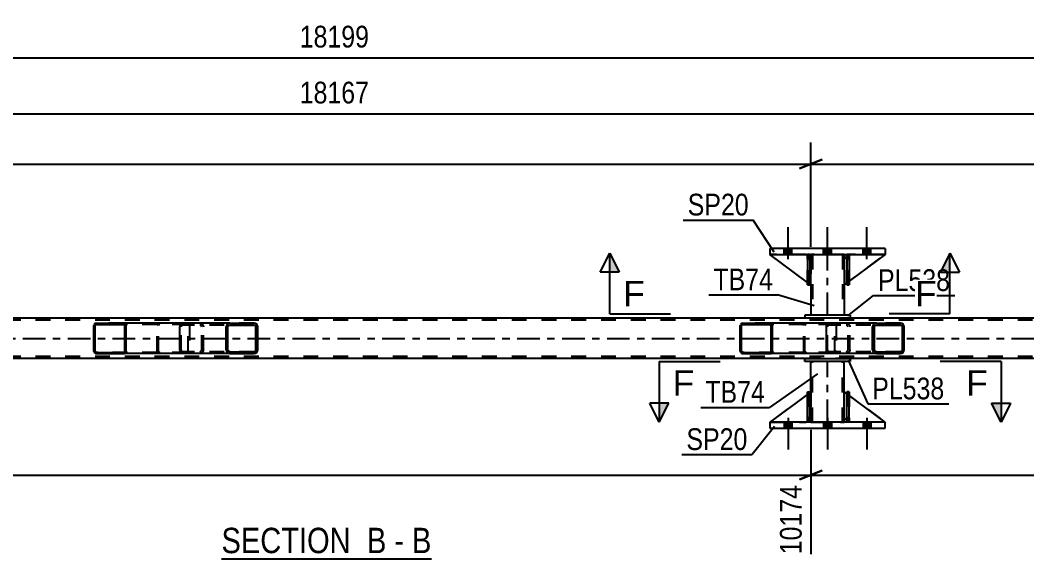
# Model space of a CAD drawing. Header units: millimetres. Extents: x 0 to 841, y 0 to 594.
# Drawn here: x 396.4 to 529, y 203 to 274 of the extents above; entities that cross this region are included whole.
import ezdxf

# ---------------------------------------------------------------- set-up
doc = ezdxf.new("R2010")
doc.units = ezdxf.units.MM
doc.linetypes.add('DXK_LINE_DOT2', pattern=[3.9198, 1.9599, -1.9599])
doc.linetypes.add('DXK_LINE_DOT3', pattern=[5.9187, 2.979, -0.9799, 0.9799, -0.9799])
doc.styles.add('Arial', font='ARIAL.TTF', dxfattribs={"height": 0.2})
doc.styles.add('Arial Narrow', font='ARIALN.TTF', dxfattribs={"height": 0.2})

# ---------------------------------------------------------------- blocks, each defined once
blk = doc.blocks.new('Unknown-318888194-12 - 3094')
at = {"color": 6, "linetype": 'Continuous'}
blk.add_line((422.92, 203.02), (450.57, 203.02), dxfattribs=at)
at = {"color": 0, "linetype": 'Continuous'}
for points in [[(441.03, 203.77), (441.03, 207.27), (422.92, 207.27), (422.92, 203.77)], [(444.64, 203.77), (444.64, 207.27), (442.08, 207.27), (442.08, 203.77)], [(446.96, 203.77), (446.96, 207.27), (445.69, 207.27), (445.69, 203.77)], [(450.57, 203.77), (450.57, 207.27), (448.01, 207.27), (448.01, 203.77)]]:
    blk.add_wipeout(points, dxfattribs=at)
at = {"color": 7, "linetype": 'Continuous', "style": 'Arial Narrow'}
for s, p in [('SECTION ', (422.92, 203.77)), ('B', (442.08, 203.77)), ('B', (448.01, 203.77)), ('-', (445.69, 203.77))]:
    blk.add_text(s, height=3.34, dxfattribs=at).set_placement(p)
blk = doc.blocks.new('Bolt-318888194-3137 - 3094')
at = {"linetype": 'Continuous'}
for points in [[(497.01, 243.09), (498.05, 243.09), (498.05, 243.89), (497.01, 243.89)], [(497.01, 243.09), (498.05, 243.09), (498.05, 243.89), (497.01, 243.89)], [(497.01, 243.09), (498.05, 243.09), (498.05, 243.89), (497.01, 243.89)], [(502.21, 243.09), (503.25, 243.09), (503.25, 243.89), (502.21, 243.89)], [(502.21, 243.09), (503.25, 243.09), (503.25, 243.89), (502.21, 243.89)], [(507.41, 243.09), (508.45, 243.09), (508.45, 243.89), (507.41, 243.89)], [(507.41, 243.09), (508.45, 243.09), (508.45, 243.89), (507.41, 243.89)], [(507.41, 243.09), (508.45, 243.09), (508.45, 243.89), (507.41, 243.89)]]:
    blk.add_hatch(color=1, dxfattribs=at).paths.add_polyline_path(points)
at = {"color": 1, "linetype": 'Continuous'}
for p, q in [((497.53, 242.49), (497.53, 246.69)), ((497.53, 242.49), (497.53, 246.69)), ((497.53, 242.49), (497.53, 246.69)), ((502.73, 242.49), (502.73, 246.69)), ((502.73, 242.49), (502.73, 246.69)), ((507.93, 242.49), (507.93, 246.69)), ((507.93, 242.49), (507.93, 246.69)), ((507.93, 242.49), (507.93, 246.69)), ((497.01, 243.09), (497.01, 243.89)), ((497.01, 243.09), (497.01, 243.89)), ((497.01, 243.09), (497.01, 243.89)), ((498.05, 243.09), (498.05, 243.89)), ((498.05, 243.09), (498.05, 243.89)), ((498.05, 243.09), (498.05, 243.89)), ((502.21, 243.09), (502.21, 243.89)), ((502.21, 243.09), (502.21, 243.89)), ((503.25, 243.09), (503.25, 243.89)), ((503.25, 243.09), (503.25, 243.89)), ((507.41, 243.09), (507.41, 243.89)), ((507.41, 243.09), (507.41, 243.89)), ((507.41, 243.09), (507.41, 243.89)), ((508.45, 243.09), (508.45, 243.89)), ((508.45, 243.09), (508.45, 243.89)), ((508.45, 243.09), (508.45, 243.89))]:
    blk.add_line(p, q, dxfattribs=at)
blk = doc.blocks.new('Bolt-318888194-3138 - 3094')
at = {"linetype": 'Continuous'}
for points in [[(498.05, 221.01), (497.01, 221.01), (497.01, 220.21), (498.05, 220.21)], [(498.05, 221.01), (497.01, 221.01), (497.01, 220.21), (498.05, 220.21)], [(498.05, 221.01), (497.01, 221.01), (497.01, 220.21), (498.05, 220.21)], [(503.25, 221.01), (502.21, 221.01), (502.21, 220.21), (503.25, 220.21)], [(503.25, 221.01), (502.21, 221.01), (502.21, 220.21), (503.25, 220.21)], [(508.45, 221.01), (507.41, 221.01), (507.41, 220.21), (508.45, 220.21)], [(508.45, 221.01), (507.41, 221.01), (507.41, 220.21), (508.45, 220.21)], [(508.45, 221.01), (507.41, 221.01), (507.41, 220.21), (508.45, 220.21)]]:
    blk.add_hatch(color=1, dxfattribs=at).paths.add_polyline_path(points)
at = {"color": 1, "linetype": 'Continuous'}
for p, q in [((497.53, 221.61), (497.53, 217.41)), ((497.53, 221.61), (497.53, 217.41)), ((497.53, 221.61), (497.53, 217.41)), ((502.73, 221.61), (502.73, 217.41)), ((502.73, 221.61), (502.73, 217.41)), ((507.93, 221.61), (507.93, 217.41)), ((507.93, 221.61), (507.93, 217.41)), ((507.93, 221.61), (507.93, 217.41)), ((497.01, 221.01), (497.01, 220.21)), ((497.01, 221.01), (497.01, 220.21)), ((497.01, 221.01), (497.01, 220.21)), ((498.05, 221.01), (498.05, 220.21)), ((498.05, 221.01), (498.05, 220.21)), ((498.05, 221.01), (498.05, 220.21)), ((502.21, 221.01), (502.21, 220.21)), ((502.21, 221.01), (502.21, 220.21)), ((503.25, 221.01), (503.25, 220.21)), ((503.25, 221.01), (503.25, 220.21)), ((507.41, 221.01), (507.41, 220.21)), ((507.41, 221.01), (507.41, 220.21)), ((507.41, 221.01), (507.41, 220.21)), ((508.45, 221.01), (508.45, 220.21)), ((508.45, 221.01), (508.45, 220.21)), ((508.45, 221.01), (508.45, 220.21))]:
    blk.add_line(p, q, dxfattribs=at)
blk = doc.blocks.new('Part-318888194-3231 - 3094')
at = {"color": 2, "linetype": 'Continuous'}
for p, q in [((500.4, 243.09), (500.08, 243.09)), ((500.08, 243.09), (500.08, 239.09)), ((500.4, 243.09), (500.4, 243.09)), ((500.4, 243.09), (500.4, 239.09)), ((500.4, 239.09), (500.08, 239.09))]:
    blk.add_line(p, q, dxfattribs=at)
at = {"color": 7, "linetype": 'DXK_LINE_DOT2'}
for p, q in [((500.08, 242.49), (500.08, 243.09)), ((500.4, 242.49), (500.4, 243.09)), ((500.4, 243.09), (500.4, 243.09)), ((500.4, 242.49), (500.08, 242.49)), ((500.08, 242.49), (500.08, 239.09)), ((500.4, 239.09), (500.4, 242.49))]:
    blk.add_line(p, q, dxfattribs=at)
blk = doc.blocks.new('Part-318888194-3232 - 3094')
at = {"color": 7, "linetype": 'DXK_LINE_DOT2'}
for p, q in [((500.53, 239.09), (495.13, 243.09)), ((495.13, 243.09), (499.93, 243.09)), ((499.93, 243.09), (500.53, 242.49)), ((500.53, 242.49), (499.93, 243.09)), ((500.53, 242.49), (500.53, 239.09)), ((500.53, 242.49), (500.53, 242.49)), ((500.53, 242.49), (500.53, 239.09))]:
    blk.add_line(p, q, dxfattribs=at)
blk = doc.blocks.new('Part-318888194-3168 - 3094')
at = {"linetype": 'Continuous'}
h = blk.add_hatch(dxfattribs=at)
h.set_pattern_fill('', scale=0.7, style=0, pattern_type=0)
h.set_pattern_definition([(45, (495.4723, 233.8525), (-1.57154, 1.57154), [])])
h.paths.add_polyline_path([(495.5, 233.73), (495.47, 233.85), (495.4, 233.96), (495.29, 234.03), (495.16, 234.05), (491.58, 234.05), (491.45, 234.03), (491.34, 233.96), (491.27, 233.85), (491.24, 233.73), (491.24, 230.37), (491.27, 230.25), (491.34, 230.14), (491.45, 230.07), (491.58, 230.05), (495.16, 230.05), (495.29, 230.07), (495.4, 230.14), (495.47, 230.25), (495.5, 230.37)])
h.paths.add_polyline_path([(495.32, 230.31), (495.28, 230.26), (495.22, 230.22), (495.16, 230.21), (491.58, 230.21), (491.52, 230.22), (491.46, 230.26), (491.42, 230.31), (491.41, 230.37), (491.41, 233.73), (491.42, 233.79), (491.46, 233.84), (491.52, 233.88), (491.58, 233.89), (495.16, 233.89), (495.22, 233.88), (495.28, 233.84), (495.32, 233.79), (495.33, 233.73), (495.33, 230.37)])
at = {"color": 2, "linetype": 'Continuous'}
for p, q in [((491.27, 233.85), (491.24, 233.73)), ((491.24, 230.37), (491.24, 233.73)), ((491.41, 233.73), (491.42, 233.79)), ((491.41, 230.37), (491.41, 233.73)), ((491.42, 233.79), (491.46, 233.84)), ((491.58, 234.05), (491.45, 234.03)), ((491.46, 233.84), (491.52, 233.88)), ((491.52, 233.88), (491.58, 233.89)), ((491.58, 234.05), (495.16, 234.05)), ((491.58, 233.89), (495.16, 233.89)), ((502.86, 234.05), (495.16, 234.05)), ((495.29, 234.03), (495.16, 234.05)), ((495.16, 233.89), (495.22, 233.88)), ((495.22, 233.88), (495.28, 233.84)), ((495.28, 233.84), (495.32, 233.79)), ((495.32, 233.79), (495.33, 233.73)), ((495.33, 230.37), (495.33, 233.73)), ((495.5, 233.73), (495.47, 233.85)), ((495.5, 230.37), (495.5, 233.73)), ((491.24, 230.37), (491.27, 230.25)), ((491.42, 230.31), (491.41, 230.37)), ((491.46, 230.26), (491.42, 230.31)), ((491.45, 230.07), (491.58, 230.05)), ((491.52, 230.22), (491.46, 230.26)), ((491.58, 230.21), (491.52, 230.22)), ((491.58, 230.21), (495.16, 230.21)), ((491.58, 230.05), (495.16, 230.05)), ((495.22, 230.22), (495.16, 230.21)), ((495.16, 230.05), (495.29, 230.07)), ((502.86, 230.05), (495.16, 230.05)), ((495.28, 230.26), (495.22, 230.22)), ((495.32, 230.31), (495.28, 230.26)), ((495.33, 230.37), (495.32, 230.31)), ((495.47, 230.25), (495.5, 230.37))]:
    blk.add_line(p, q, dxfattribs=at)
at = {"color": 7, "linetype": 'DXK_LINE_DOT2'}
for p, q in [((495.16, 234.05), (491.58, 234.05)), ((503.51, 233.89), (491.58, 233.89)), ((499.59, 233.73), (499.62, 233.85)), ((499.59, 230.37), (499.59, 233.73)), ((499.77, 233.79), (499.76, 233.73)), ((499.76, 230.37), (499.76, 233.73)), ((499.81, 233.84), (499.77, 233.79)), ((499.8, 234.03), (499.93, 234.05)), ((499.87, 233.88), (499.81, 233.84)), ((499.93, 233.89), (499.87, 233.88)), ((503.51, 234.05), (502.86, 234.05)), ((503.51, 234.05), (503.64, 234.03)), ((503.57, 233.88), (503.51, 233.89)), ((503.63, 233.84), (503.57, 233.88)), ((503.66, 233.79), (503.63, 233.84)), ((503.68, 233.73), (503.66, 233.79)), ((503.68, 230.37), (503.68, 233.73)), ((503.82, 233.85), (503.84, 233.75)), ((503.84, 233.75), (503.85, 233.73)), ((503.85, 233.73), (503.85, 230.37)), ((503.51, 230.21), (491.58, 230.21)), ((495.16, 230.05), (491.58, 230.05)), ((499.62, 230.25), (499.59, 230.37)), ((499.76, 230.37), (499.77, 230.31)), ((499.77, 230.31), (499.81, 230.26)), ((499.93, 230.05), (499.8, 230.07)), ((499.81, 230.26), (499.83, 230.25)), ((499.83, 230.25), (499.87, 230.22)), ((499.87, 230.22), (499.93, 230.21)), ((503.51, 230.05), (502.86, 230.05)), ((503.51, 230.21), (503.57, 230.22)), ((503.64, 230.07), (503.51, 230.05)), ((503.57, 230.22), (503.63, 230.26)), ((503.63, 230.26), (503.66, 230.31)), ((503.66, 230.31), (503.68, 230.37)), ((503.84, 230.35), (503.82, 230.25)), ((503.85, 230.37), (503.84, 230.35))]:
    blk.add_line(p, q, dxfattribs=at)
at = {"color": 2, "linetype": 'Continuous'}
for centre, start, end in [((491.57, 233.72), 110.7583, 155.68), ((495.17, 233.72), 24.32, 69.2417), ((491.57, 230.38), 204.32, 249.2417), ((495.17, 230.38), 290.7583, 335.68)]:
    blk.add_arc(centre, 0.331, start, end, dxfattribs=at)
at = {"color": 7, "linetype": 'DXK_LINE_DOT2'}
for centre, start, end in [((499.92, 233.72), 110.7583, 155.68), ((499.92, 230.38), 204.32, 249.2417), ((503.52, 230.38), 290.7583, 335.68)]:
    blk.add_arc(centre, 0.331, start, end, dxfattribs=at)
blk = doc.blocks.new('Part-318888194-3233 - 3094')
at = {"color": 2, "linetype": 'Continuous'}
for p, q in [((500.08, 239.42), (495.13, 243.09)), ((500.08, 242.94), (499.93, 243.09)), ((500.53, 242.49), (500.4, 242.62)), ((500.53, 242.49), (500.53, 242.49)), ((500.53, 239.09), (500.53, 242.49)), ((500.4, 239.18), (500.53, 239.09)), ((500.53, 239.09), (500.53, 239.09))]:
    blk.add_line(p, q, dxfattribs=at)
at = {"color": 7, "linetype": 'DXK_LINE_DOT2'}
for p, q in [((499.93, 243.09), (495.13, 243.09)), ((499.93, 243.09), (500.53, 242.49)), ((500.4, 242.62), (500.08, 242.94)), ((500.53, 242.49), (500.53, 239.09)), ((500.4, 239.18), (500.08, 239.42))]:
    blk.add_line(p, q, dxfattribs=at)
blk = doc.blocks.new('Part-318888194-3169 - 3094')
at = {"linetype": 'Continuous'}
h = blk.add_hatch(dxfattribs=at)
h.set_pattern_fill('', scale=0.7, style=0, pattern_type=0)
h.set_pattern_definition([(45, (427.67, 233.7537), (-1.57154, 1.57154), [])])
h.paths.add_polyline_path([(427.71, 233.57), (427.67, 233.75), (427.56, 233.91), (427.4, 234.01), (427.21, 234.05), (424.02, 234.05), (423.83, 234.01), (423.67, 233.91), (423.56, 233.75), (423.52, 233.57), (423.52, 230.53), (423.56, 230.35), (423.67, 230.19), (423.83, 230.09), (424.02, 230.05), (427.21, 230.05), (427.4, 230.09), (427.56, 230.19), (427.67, 230.35), (427.71, 230.53)])
h.paths.add_polyline_path([(427.44, 230.44), (427.38, 230.36), (427.3, 230.31), (427.21, 230.29), (424.02, 230.29), (423.93, 230.31), (423.84, 230.36), (423.79, 230.44), (423.77, 230.53), (423.77, 233.57), (423.79, 233.66), (423.84, 233.74), (423.93, 233.79), (424.02, 233.81), (427.21, 233.81), (427.3, 233.79), (427.38, 233.74), (427.44, 233.66), (427.46, 233.57), (427.46, 230.53)])
at = {"color": 2, "linetype": 'Continuous'}
for p, q in [((417.45, 233.57), (417.47, 233.75)), ((417.45, 230.53), (417.45, 233.57)), ((417.47, 233.75), (417.53, 233.91)), ((417.53, 233.91), (417.62, 234.01)), ((417.62, 234.01), (417.72, 234.05)), ((424.02, 234.05), (417.72, 234.05)), ((423.56, 233.75), (423.52, 233.57)), ((423.52, 230.53), (423.52, 233.57)), ((423.77, 233.57), (423.79, 233.66)), ((423.77, 230.53), (423.77, 233.57)), ((423.79, 233.66), (423.84, 233.74)), ((424.02, 234.05), (423.83, 234.01)), ((423.84, 233.74), (423.93, 233.79)), ((423.93, 233.79), (424.02, 233.81)), ((424.02, 234.05), (427.21, 234.05)), ((424.02, 233.81), (427.21, 233.81)), ((427.4, 234.01), (427.21, 234.05)), ((427.21, 233.81), (427.3, 233.79)), ((427.3, 233.79), (427.38, 233.74)), ((427.38, 233.74), (427.44, 233.66)), ((427.44, 233.66), (427.46, 233.57)), ((427.46, 230.53), (427.46, 233.57)), ((427.71, 233.57), (427.67, 233.75)), ((427.71, 230.53), (427.71, 233.57)), ((417.47, 230.35), (417.45, 230.53)), ((417.53, 230.19), (417.47, 230.35)), ((417.62, 230.09), (417.53, 230.19)), ((417.72, 230.05), (417.62, 230.09)), ((424.02, 230.05), (417.72, 230.05)), ((423.52, 230.53), (423.56, 230.35)), ((423.79, 230.44), (423.77, 230.53)), ((423.84, 230.36), (423.79, 230.44)), ((423.83, 230.09), (424.02, 230.05)), ((423.93, 230.31), (423.84, 230.36)), ((424.02, 230.29), (423.93, 230.31)), ((424.02, 230.29), (427.21, 230.29)), ((424.02, 230.05), (427.21, 230.05)), ((427.3, 230.31), (427.21, 230.29)), ((427.21, 230.05), (427.4, 230.09)), ((427.38, 230.36), (427.3, 230.31)), ((427.44, 230.44), (427.38, 230.36)), ((427.46, 230.53), (427.44, 230.44)), ((427.67, 230.35), (427.71, 230.53))]:
    blk.add_line(p, q, dxfattribs=at)
at = {"color": 7, "linetype": 'DXK_LINE_DOT2'}
for p, q in [((417.6, 233.66), (417.59, 233.57)), ((417.59, 230.53), (417.59, 233.57)), ((417.63, 233.74), (417.6, 233.66)), ((417.67, 233.79), (417.63, 233.74)), ((417.72, 233.81), (417.67, 233.79)), ((427.21, 233.81), (417.72, 233.81)), ((418.71, 233.81), (418.71, 234.05)), ((420.06, 234.05), (420.25, 234.01)), ((420.15, 233.79), (420.06, 233.81)), ((420.23, 233.74), (420.15, 233.79)), ((420.29, 233.66), (420.23, 233.74)), ((420.31, 233.57), (420.29, 233.66)), ((420.31, 230.53), (420.31, 233.57)), ((420.52, 233.75), (420.56, 233.57)), ((420.56, 230.53), (420.56, 233.57)), ((427.21, 234.05), (424.02, 234.05)), ((417.59, 230.53), (417.6, 230.44)), ((417.6, 230.44), (417.63, 230.36)), ((417.63, 230.36), (417.67, 230.31)), ((417.67, 230.31), (417.72, 230.29)), ((427.21, 230.29), (417.72, 230.29)), ((418.71, 230.05), (418.71, 230.29)), ((420.06, 230.29), (420.15, 230.31)), ((420.25, 230.09), (420.06, 230.05)), ((420.15, 230.31), (420.23, 230.36)), ((420.23, 230.36), (420.29, 230.44)), ((420.29, 230.44), (420.31, 230.53)), ((420.56, 230.53), (420.52, 230.35)), ((427.21, 230.05), (424.02, 230.05))]:
    blk.add_line(p, q, dxfattribs=at)
for centre, start, end in [((420.07, 233.55), 23.8494, 68.8059), ((420.07, 230.55), 291.1941, 336.1506)]:
    blk.add_arc(centre, 0.492, start, end, dxfattribs=at)
at = {"color": 2, "linetype": 'Continuous'}
for centre, start, end in [((424.01, 233.55), 111.1941, 156.1506), ((427.22, 233.55), 23.8494, 68.8059), ((424.01, 230.55), 203.8494, 248.8059), ((427.22, 230.55), 291.1941, 336.1506)]:
    blk.add_arc(centre, 0.492, start, end, dxfattribs=at)
blk = doc.blocks.new('Part-318888194-3234 - 3094')
at = {"color": 7, "linetype": 'DXK_LINE_DOT2'}
for p, q in [((505.53, 243.09), (504.93, 242.49)), ((504.93, 239.09), (510.33, 243.09)), ((510.33, 243.09), (505.53, 243.09)), ((504.93, 242.49), (504.93, 239.09))]:
    blk.add_line(p, q, dxfattribs=at)
blk = doc.blocks.new('Part-318888194-3174 - 3094')
at = {"color": 2, "linetype": 'Continuous'}
for p, q in [((499.73, 234.69), (250.52, 234.69)), ((670, 234.69), (505.73, 234.69)), ((499.73, 229.41), (250.52, 229.41)), ((670, 229.41), (505.73, 229.41))]:
    blk.add_line(p, q, dxfattribs=at)
at = {"color": 7, "linetype": 'DXK_LINE_DOT2'}
for p, q in [((505.73, 234.69), (499.73, 234.69)), ((768.85, 234.45), (106.73, 234.45)), ((768.85, 229.65), (106.73, 229.65)), ((505.73, 229.41), (499.73, 229.41))]:
    blk.add_line(p, q, dxfattribs=at)
at = {"color": 7, "linetype": 'DXK_LINE_DOT3'}
blk.add_line((106.73, 232.05), (768.85, 232.05), dxfattribs=at)
blk = doc.blocks.new('Part-318888194-3340 - 3094')
at = {"color": 2, "linetype": 'Continuous'}
for p, q in [((505.6, 243.09), (505.28, 243.09)), ((505.28, 243.09), (505.28, 239.09)), ((505.6, 243.09), (505.6, 243.09)), ((505.6, 243.09), (505.6, 239.09)), ((505.6, 239.09), (505.28, 239.09))]:
    blk.add_line(p, q, dxfattribs=at)
at = {"color": 7, "linetype": 'DXK_LINE_DOT2'}
for p, q in [((505.28, 242.49), (505.28, 243.09)), ((505.6, 242.49), (505.6, 243.09)), ((505.6, 243.09), (505.6, 243.09)), ((505.6, 242.49), (505.28, 242.49)), ((505.28, 242.49), (505.28, 239.09)), ((505.6, 239.09), (505.6, 242.49))]:
    blk.add_line(p, q, dxfattribs=at)
blk = doc.blocks.new('Part-318888194-3229 - 3094')
at = {"color": 7, "linetype": 'DXK_LINE_DOT2'}
for p, q in [((500.08, 242.49), (500.08, 243.09)), ((500.08, 243.09), (500.08, 243.09)), ((500.08, 243.09), (500.08, 239.09)), ((500.4, 243.09), (500.08, 243.09)), ((500.4, 242.49), (500.4, 243.09)), ((500.4, 239.09), (500.4, 243.09)), ((500.08, 239.09), (500.08, 242.49)), ((500.08, 242.49), (500.4, 242.49)), ((500.4, 242.49), (500.4, 239.09)), ((500.08, 239.09), (500.4, 239.09))]:
    blk.add_line(p, q, dxfattribs=at)
blk = doc.blocks.new('Part-318888194-3253 - 3094')
at = {"color": 7, "linetype": 'DXK_LINE_DOT2'}
for p, q in [((505.28, 242.49), (505.28, 243.09)), ((505.28, 243.09), (505.28, 243.09)), ((505.28, 243.09), (505.28, 239.09)), ((505.6, 243.09), (505.28, 243.09)), ((505.6, 242.49), (505.6, 243.09)), ((505.6, 239.09), (505.6, 243.09)), ((505.28, 239.09), (505.28, 242.49)), ((505.28, 242.49), (505.6, 242.49)), ((505.6, 242.49), (505.6, 239.09)), ((505.28, 239.09), (505.6, 239.09))]:
    blk.add_line(p, q, dxfattribs=at)
blk = doc.blocks.new('Part-318888194-3274 - 3094')
at = {"color": 2, "linetype": 'Continuous'}
for p, q in [((505.28, 242.84), (504.93, 242.49)), ((510.33, 243.09), (505.6, 239.59)), ((504.93, 242.49), (504.93, 239.09)), ((505.28, 239.35), (504.93, 239.09))]:
    blk.add_line(p, q, dxfattribs=at)
at = {"color": 7, "linetype": 'DXK_LINE_DOT2'}
for p, q in [((505.53, 243.09), (505.28, 242.84)), ((510.33, 243.09), (505.53, 243.09)), ((505.6, 239.59), (505.28, 239.35))]:
    blk.add_line(p, q, dxfattribs=at)
blk = doc.blocks.new('Part-318888194-3276 - 3094')
at = {"color": 7, "linetype": 'DXK_LINE_DOT2'}
for p, q in [((500.08, 225.01), (500.4, 225.01)), ((500.08, 221.61), (500.08, 225.01)), ((500.08, 225.01), (500.08, 221.01)), ((500.4, 225.01), (500.4, 221.61)), ((500.4, 221.01), (500.4, 224.92)), ((500.4, 221.61), (500.08, 221.61)), ((500.08, 221.01), (500.08, 221.61)), ((500.4, 221.61), (500.4, 221.01)), ((500.4, 221.01), (500.08, 221.01)), ((500.4, 221.01), (500.4, 221.01))]:
    blk.add_line(p, q, dxfattribs=at)
blk = doc.blocks.new('Part-318888194-3278 - 3094')
at = {"color": 2, "linetype": 'Continuous'}
for p, q in [((500.08, 221.01), (500.08, 225.01)), ((500.08, 225.01), (500.4, 225.01)), ((500.4, 221.01), (500.4, 225.01)), ((500.08, 221.01), (500.08, 221.01)), ((500.4, 221.01), (500.08, 221.01))]:
    blk.add_line(p, q, dxfattribs=at)
at = {"color": 7, "linetype": 'DXK_LINE_DOT2'}
for p, q in [((500.08, 225.01), (500.08, 221.61)), ((500.4, 221.61), (500.4, 225.01)), ((500.08, 221.61), (500.08, 221.01)), ((500.08, 221.61), (500.4, 221.61)), ((500.4, 221.01), (500.4, 221.61)), ((500.4, 221.01), (500.4, 221.01))]:
    blk.add_line(p, q, dxfattribs=at)
blk = doc.blocks.new('Part-318888194-3279 - 3094')
at = {"color": 7, "linetype": 'DXK_LINE_DOT2'}
for p, q in [((500.53, 225.01), (495.13, 221.01)), ((500.53, 221.61), (500.53, 225.01)), ((500.53, 225.01), (500.53, 221.61)), ((499.93, 221.01), (500.53, 221.61)), ((500.53, 221.61), (499.93, 221.01)), ((500.53, 221.61), (500.53, 221.61)), ((495.13, 221.01), (499.93, 221.01))]:
    blk.add_line(p, q, dxfattribs=at)
blk = doc.blocks.new('Part-318888194-3283 - 3094')
at = {"linetype": 'Continuous'}
h = blk.add_hatch(dxfattribs=at)
h.set_pattern_fill('', scale=0.7, style=0, pattern_type=0)
h.set_pattern_definition([(45, (512.8042, 233.7537), (-1.57154, 1.57154), [])])
h.paths.add_polyline_path([(512.84, 233.57), (512.8, 233.75), (512.7, 233.91), (512.53, 234.01), (512.34, 234.05), (509.16, 234.05), (508.96, 234.01), (508.8, 233.91), (508.69, 233.75), (508.65, 233.57), (508.65, 230.53), (508.69, 230.35), (508.8, 230.19), (508.96, 230.09), (509.16, 230.05), (512.34, 230.05), (512.53, 230.09), (512.7, 230.19), (512.8, 230.35), (512.84, 230.53)])
h.paths.add_polyline_path([(512.57, 230.44), (512.52, 230.36), (512.44, 230.31), (512.34, 230.29), (509.16, 230.29), (509.06, 230.31), (508.98, 230.36), (508.92, 230.44), (508.9, 230.53), (508.9, 233.57), (508.92, 233.66), (508.98, 233.74), (509.06, 233.79), (509.16, 233.81), (512.34, 233.81), (512.44, 233.79), (512.52, 233.74), (512.57, 233.66), (512.59, 233.57), (512.59, 230.53)])
at = {"color": 2, "linetype": 'Continuous'}
for p, q in [((502.58, 233.57), (502.6, 233.75)), ((502.58, 230.53), (502.58, 233.57)), ((502.6, 233.75), (502.66, 233.91)), ((502.66, 233.91), (502.75, 234.01)), ((502.75, 234.01), (502.86, 234.05)), ((509.16, 234.05), (502.86, 234.05)), ((508.69, 233.75), (508.65, 233.57)), ((508.65, 230.53), (508.65, 233.57)), ((508.9, 233.57), (508.92, 233.66)), ((508.9, 230.53), (508.9, 233.57)), ((508.92, 233.66), (508.98, 233.74)), ((509.16, 234.05), (508.96, 234.01)), ((508.98, 233.74), (509.06, 233.79)), ((509.06, 233.79), (509.16, 233.81)), ((509.16, 234.05), (512.34, 234.05)), ((509.16, 233.81), (512.34, 233.81)), ((512.53, 234.01), (512.34, 234.05)), ((512.34, 233.81), (512.44, 233.79)), ((512.44, 233.79), (512.52, 233.74)), ((512.52, 233.74), (512.57, 233.66)), ((512.57, 233.66), (512.59, 233.57)), ((512.59, 230.53), (512.59, 233.57)), ((512.84, 233.57), (512.8, 233.75)), ((512.84, 230.53), (512.84, 233.57)), ((502.6, 230.35), (502.58, 230.53)), ((502.66, 230.19), (502.6, 230.35)), ((502.75, 230.09), (502.66, 230.19)), ((502.86, 230.05), (502.75, 230.09)), ((509.16, 230.05), (502.86, 230.05)), ((508.65, 230.53), (508.69, 230.35)), ((508.92, 230.44), (508.9, 230.53)), ((508.98, 230.36), (508.92, 230.44)), ((508.96, 230.09), (509.16, 230.05)), ((509.06, 230.31), (508.98, 230.36)), ((509.16, 230.29), (509.06, 230.31)), ((509.16, 230.29), (512.34, 230.29)), ((509.16, 230.05), (512.34, 230.05)), ((512.44, 230.31), (512.34, 230.29)), ((512.34, 230.05), (512.53, 230.09)), ((512.52, 230.36), (512.44, 230.31)), ((512.57, 230.44), (512.52, 230.36)), ((512.59, 230.53), (512.57, 230.44)), ((512.8, 230.35), (512.84, 230.53))]:
    blk.add_line(p, q, dxfattribs=at)
at = {"color": 7, "linetype": 'DXK_LINE_DOT2'}
for p, q in [((502.73, 233.66), (502.72, 233.57)), ((502.72, 230.53), (502.72, 233.57)), ((502.76, 233.74), (502.73, 233.66)), ((502.8, 233.79), (502.76, 233.74)), ((502.86, 233.81), (502.8, 233.79)), ((512.34, 233.81), (502.86, 233.81)), ((503.85, 233.81), (503.85, 234.05)), ((505.19, 234.05), (505.38, 234.01)), ((505.29, 233.79), (505.19, 233.81)), ((505.37, 233.74), (505.29, 233.79)), ((505.42, 233.66), (505.37, 233.74)), ((505.44, 233.57), (505.42, 233.66)), ((505.44, 230.53), (505.44, 233.57)), ((505.65, 233.75), (505.69, 233.57)), ((505.69, 230.53), (505.69, 233.57)), ((512.34, 234.05), (509.16, 234.05)), ((502.72, 230.53), (502.73, 230.44)), ((502.73, 230.44), (502.76, 230.36)), ((502.76, 230.36), (502.8, 230.31)), ((502.8, 230.31), (502.86, 230.29)), ((512.34, 230.29), (502.86, 230.29)), ((503.85, 230.05), (503.85, 230.29)), ((505.19, 230.29), (505.29, 230.31)), ((505.38, 230.09), (505.19, 230.05)), ((505.29, 230.31), (505.37, 230.36)), ((505.37, 230.36), (505.42, 230.44)), ((505.42, 230.44), (505.44, 230.53)), ((505.69, 230.53), (505.65, 230.35)), ((512.34, 230.05), (509.16, 230.05))]:
    blk.add_line(p, q, dxfattribs=at)
for centre, start, end in [((505.2, 233.55), 23.8494, 68.8059), ((505.2, 230.55), 291.1941, 336.1506)]:
    blk.add_arc(centre, 0.492, start, end, dxfattribs=at)
at = {"color": 2, "linetype": 'Continuous'}
for centre, start, end in [((509.14, 233.55), 111.1941, 156.1506), ((512.35, 233.55), 23.8494, 68.8059), ((509.14, 230.55), 203.8494, 248.8059), ((512.35, 230.55), 291.1941, 336.1506)]:
    blk.add_arc(centre, 0.492, start, end, dxfattribs=at)
blk = doc.blocks.new('Part-318888194-3286 - 3094')
at = {"color": 2, "linetype": 'Continuous'}
for p, q in [((500.08, 224.68), (495.13, 221.01)), ((500.53, 225.01), (500.4, 224.92)), ((500.53, 221.61), (500.53, 225.01)), ((500.53, 221.61), (500.4, 221.48)), ((500.53, 221.61), (500.53, 221.61)), ((500.08, 221.16), (499.93, 221.01))]:
    blk.add_line(p, q, dxfattribs=at)
at = {"color": 7, "linetype": 'DXK_LINE_DOT2'}
for p, q in [((500.4, 224.92), (500.08, 224.68)), ((500.53, 221.61), (500.53, 225.01)), ((500.53, 221.61), (499.93, 221.01)), ((500.4, 221.48), (500.08, 221.16)), ((495.13, 221.01), (499.93, 221.01))]:
    blk.add_line(p, q, dxfattribs=at)
blk = doc.blocks.new('Part-318888194-3287 - 3094')
at = {"color": 7, "linetype": 'DXK_LINE_DOT2'}
for p, q in [((504.93, 221.61), (504.93, 225.01)), ((504.93, 225.01), (510.33, 221.01)), ((505.53, 221.01), (504.93, 221.61)), ((510.33, 221.01), (505.53, 221.01))]:
    blk.add_line(p, q, dxfattribs=at)
blk = doc.blocks.new('Part-318888194-3288 - 3094')
at = {"color": 2, "linetype": 'Continuous'}
for p, q in [((504.93, 221.61), (504.93, 225.01)), ((505.28, 224.75), (504.93, 225.01)), ((510.33, 221.01), (505.6, 224.51)), ((505.28, 221.26), (504.93, 221.61))]:
    blk.add_line(p, q, dxfattribs=at)
at = {"color": 7, "linetype": 'DXK_LINE_DOT2'}
for p, q in [((505.6, 224.51), (505.28, 224.75)), ((505.53, 221.01), (505.28, 221.26)), ((510.33, 221.01), (505.53, 221.01)), ((510.33, 221.01), (510.33, 221.01)), ((510.33, 221.01), (510.33, 221.01))]:
    blk.add_line(p, q, dxfattribs=at)
blk = doc.blocks.new('Part-318888194-3293 - 3094')
at = {"color": 2, "linetype": 'Continuous'}
for p, q in [((510.33, 221.01), (495.13, 221.01)), ((495.13, 221.01), (495.13, 220.21)), ((495.13, 220.21), (510.33, 220.21)), ((510.33, 220.21), (510.33, 221.01))]:
    blk.add_line(p, q, dxfattribs=at)
blk = doc.blocks.new('Part-318888194-3298 - 3094')
at = {"color": 2, "linetype": 'Continuous'}
for p, q in [((510.33, 243.89), (495.13, 243.89)), ((495.13, 243.89), (495.13, 243.09)), ((495.13, 243.09), (510.33, 243.09)), ((510.33, 243.89), (510.33, 243.09))]:
    blk.add_line(p, q, dxfattribs=at)
blk = doc.blocks.new('Part-318888194-3309 - 3094')
at = {"linetype": 'Continuous'}
h = blk.add_hatch(dxfattribs=at)
h.set_pattern_fill('', scale=0.7, style=0, pattern_type=0)
h.set_pattern_definition([(45, (410.338, 233.8525), (-1.57154, 1.57154), [])])
h.paths.add_polyline_path([(410.36, 233.73), (410.34, 233.85), (410.26, 233.96), (410.15, 234.03), (410.02, 234.05), (406.45, 234.05), (406.32, 234.03), (406.21, 233.96), (406.13, 233.85), (406.11, 233.73), (406.11, 230.37), (406.13, 230.25), (406.21, 230.14), (406.32, 230.07), (406.45, 230.05), (410.02, 230.05), (410.15, 230.07), (410.26, 230.14), (410.34, 230.25), (410.36, 230.37)])
h.paths.add_polyline_path([(410.18, 230.31), (410.14, 230.26), (410.09, 230.22), (410.02, 230.21), (406.45, 230.21), (406.38, 230.22), (406.33, 230.26), (406.29, 230.31), (406.28, 230.37), (406.28, 233.73), (406.29, 233.79), (406.33, 233.84), (406.38, 233.88), (406.45, 233.89), (410.02, 233.89), (410.09, 233.88), (410.14, 233.84), (410.18, 233.79), (410.19, 233.73), (410.19, 230.37)])
at = {"color": 2, "linetype": 'Continuous'}
for p, q in [((406.13, 233.85), (406.11, 233.73)), ((406.11, 230.37), (406.11, 233.73)), ((406.28, 233.73), (406.29, 233.79)), ((406.28, 230.37), (406.28, 233.73)), ((406.29, 233.79), (406.33, 233.84)), ((406.45, 234.05), (406.32, 234.03)), ((406.33, 233.84), (406.38, 233.88)), ((406.38, 233.88), (406.45, 233.89)), ((406.45, 234.05), (410.02, 234.05)), ((406.45, 233.89), (410.02, 233.89)), ((417.72, 234.05), (410.02, 234.05)), ((410.15, 234.03), (410.02, 234.05)), ((410.02, 233.89), (410.09, 233.88)), ((410.09, 233.88), (410.14, 233.84)), ((410.14, 233.84), (410.18, 233.79)), ((410.18, 233.79), (410.19, 233.73)), ((410.19, 230.37), (410.19, 233.73)), ((410.36, 233.73), (410.34, 233.85)), ((410.36, 230.37), (410.36, 233.73)), ((406.11, 230.37), (406.13, 230.25)), ((406.29, 230.31), (406.28, 230.37)), ((406.33, 230.26), (406.29, 230.31)), ((406.32, 230.07), (406.45, 230.05)), ((406.38, 230.22), (406.33, 230.26)), ((406.45, 230.21), (406.38, 230.22)), ((406.45, 230.21), (410.02, 230.21)), ((406.45, 230.05), (410.02, 230.05)), ((410.09, 230.22), (410.02, 230.21)), ((410.02, 230.05), (410.15, 230.07)), ((417.72, 230.05), (410.02, 230.05)), ((410.14, 230.26), (410.09, 230.22)), ((410.18, 230.31), (410.14, 230.26)), ((410.19, 230.37), (410.18, 230.31)), ((410.34, 230.25), (410.36, 230.37))]:
    blk.add_line(p, q, dxfattribs=at)
at = {"color": 7, "linetype": 'DXK_LINE_DOT2'}
for p, q in [((410.02, 234.05), (406.45, 234.05)), ((418.37, 233.89), (406.45, 233.89)), ((414.46, 233.73), (414.48, 233.85)), ((414.46, 230.37), (414.46, 233.73)), ((414.64, 233.79), (414.63, 233.73)), ((414.63, 230.37), (414.63, 233.73)), ((414.68, 233.84), (414.64, 233.79)), ((414.67, 234.03), (414.8, 234.05)), ((414.73, 233.88), (414.68, 233.84)), ((414.8, 233.89), (414.73, 233.88)), ((418.37, 234.05), (417.72, 234.05)), ((418.37, 234.05), (418.5, 234.03)), ((418.44, 233.88), (418.37, 233.89)), ((418.49, 233.84), (418.44, 233.88)), ((418.53, 233.79), (418.49, 233.84)), ((418.54, 233.73), (418.53, 233.79)), ((418.54, 230.37), (418.54, 233.73)), ((418.69, 233.85), (418.71, 233.75)), ((418.71, 233.75), (418.71, 233.73)), ((418.71, 233.73), (418.71, 230.37)), ((418.37, 230.21), (406.45, 230.21)), ((410.02, 230.05), (406.45, 230.05)), ((414.48, 230.25), (414.46, 230.37)), ((414.63, 230.37), (414.64, 230.31)), ((414.64, 230.31), (414.68, 230.26)), ((414.8, 230.05), (414.67, 230.07)), ((414.68, 230.26), (414.69, 230.25)), ((414.69, 230.25), (414.73, 230.22)), ((414.73, 230.22), (414.8, 230.21)), ((418.37, 230.05), (417.72, 230.05)), ((418.37, 230.21), (418.44, 230.22)), ((418.5, 230.07), (418.37, 230.05)), ((418.44, 230.22), (418.49, 230.26)), ((418.49, 230.26), (418.53, 230.31)), ((418.53, 230.31), (418.54, 230.37)), ((418.71, 230.37), (418.69, 230.25))]:
    blk.add_line(p, q, dxfattribs=at)
at = {"color": 2, "linetype": 'Continuous'}
for centre, start, end in [((406.43, 233.72), 110.7583, 155.68), ((410.04, 233.72), 24.32, 69.2417), ((406.43, 230.38), 204.32, 249.2417), ((410.04, 230.38), 290.7583, 335.68)]:
    blk.add_arc(centre, 0.331, start, end, dxfattribs=at)
at = {"color": 7, "linetype": 'DXK_LINE_DOT2'}
for centre, start, end in [((414.78, 233.72), 110.7583, 155.68), ((414.78, 230.38), 204.32, 249.2417), ((418.39, 230.38), 290.7583, 335.68)]:
    blk.add_arc(centre, 0.331, start, end, dxfattribs=at)
blk = doc.blocks.new('Part-318888194-3311 - 3094')
at = {"color": 7, "linetype": 'DXK_LINE_DOT2'}
for p, q in [((505.6, 225.01), (505.28, 225.01)), ((505.28, 221.61), (505.28, 225.01)), ((505.28, 225.01), (505.28, 221.01)), ((505.6, 225.01), (505.6, 221.61)), ((505.6, 221.01), (505.6, 225.01)), ((505.6, 221.61), (505.28, 221.61)), ((505.28, 221.01), (505.28, 221.61)), ((505.6, 221.61), (505.6, 221.01)), ((505.6, 221.01), (505.28, 221.01)), ((505.6, 221.01), (505.6, 221.01))]:
    blk.add_line(p, q, dxfattribs=at)
blk = doc.blocks.new('Part-318888194-3313 - 3094')
at = {"color": 2, "linetype": 'Continuous'}
for p, q in [((505.28, 221.01), (505.28, 225.01)), ((505.28, 225.01), (505.6, 225.01)), ((505.6, 221.01), (505.6, 225.01)), ((505.28, 221.01), (505.28, 221.01)), ((505.6, 221.01), (505.28, 221.01))]:
    blk.add_line(p, q, dxfattribs=at)
at = {"color": 7, "linetype": 'DXK_LINE_DOT2'}
for p, q in [((505.28, 225.01), (505.28, 221.61)), ((505.6, 221.61), (505.6, 225.01)), ((505.28, 221.61), (505.28, 221.01)), ((505.28, 221.61), (505.6, 221.61)), ((505.6, 221.01), (505.6, 221.61)), ((505.6, 221.01), (505.6, 221.01))]:
    blk.add_line(p, q, dxfattribs=at)
blk = doc.blocks.new('Part-318888194-3324 - 3094')
at = {"color": 2, "linetype": 'Continuous'}
for p, q in [((500.53, 243.09), (500.53, 242.49)), ((504.93, 243.09), (504.93, 242.49)), ((500.53, 239.09), (500.53, 235.09)), ((504.93, 239.09), (504.93, 235.09))]:
    blk.add_line(p, q, dxfattribs=at)
at = {"color": 7, "linetype": 'DXK_LINE_DOT2'}
for p, q in [((504.93, 243.09), (500.53, 243.09)), ((500.77, 243.09), (500.77, 235.09)), ((504.69, 243.09), (504.69, 235.09)), ((500.53, 242.49), (500.53, 239.09)), ((504.93, 242.49), (504.93, 239.09)), ((504.93, 235.09), (500.53, 235.09))]:
    blk.add_line(p, q, dxfattribs=at)
at = {"color": 7, "linetype": 'DXK_LINE_DOT3'}
blk.add_line((502.73, 235.09), (502.73, 243.09), dxfattribs=at)
blk = doc.blocks.new('Part-318888194-3329 - 3094')
at = {"color": 2, "linetype": 'Continuous'}
for p, q in [((505.73, 235.09), (499.73, 235.09)), ((499.73, 235.09), (499.73, 234.69)), ((505.73, 234.69), (499.73, 234.69)), ((505.73, 235.09), (505.73, 234.69))]:
    blk.add_line(p, q, dxfattribs=at)
blk = doc.blocks.new('Part-318888194-3334 - 3094')
at = {"color": 2, "linetype": 'Continuous'}
for p, q in [((499.73, 229.41), (505.73, 229.41)), ((499.73, 229.01), (499.73, 229.41)), ((505.73, 229.41), (505.73, 229.01)), ((505.73, 229.01), (499.73, 229.01))]:
    blk.add_line(p, q, dxfattribs=at)
blk = doc.blocks.new('Part-318888194-3339 - 3094')
at = {"color": 2, "linetype": 'Continuous'}
for p, q in [((500.53, 225.01), (500.53, 229.01)), ((504.93, 225.01), (504.93, 229.01)), ((500.53, 221.01), (500.53, 221.61)), ((504.93, 221.01), (504.93, 221.61))]:
    blk.add_line(p, q, dxfattribs=at)
at = {"color": 7, "linetype": 'DXK_LINE_DOT2'}
for p, q in [((504.93, 229.01), (500.53, 229.01)), ((500.77, 221.01), (500.77, 229.01)), ((504.69, 221.01), (504.69, 229.01)), ((500.53, 221.61), (500.53, 225.01)), ((504.93, 221.61), (504.93, 225.01)), ((500.53, 221.01), (504.93, 221.01))]:
    blk.add_line(p, q, dxfattribs=at)
at = {"color": 7, "linetype": 'DXK_LINE_DOT3'}
blk.add_line((502.73, 221.01), (502.73, 229.01), dxfattribs=at)
blk = doc.blocks.new('StraightDimension-318888194-3561 - 3094')
at = {"color": 7, "linetype": 'Continuous'}
for p, q in [((500.53, 220.01), (500.53, 203.62)), ((502.03, 214.66), (499.03, 213.46)), ((500.53, 214.06), (670.8, 214.06))]:
    blk.add_line(p, q, dxfattribs=at)
blk = doc.blocks.new('StraightDimension-318888194-3410 - 3094')
at = {"color": 7, "linetype": 'Continuous'}
blk.add_line((96.51, 261.63), (779.07, 261.63), dxfattribs=at)
at = {"color": 0}
blk.add_wipeout([(442.96, 262.38), (442.96, 266.58), (432.62, 266.58), (432.62, 262.38)], dxfattribs=at)
at = {"color": 3, "style": 'Arial Narrow'}
blk.add_text('18167', height=2.863, dxfattribs=at).set_placement((433.22, 262.98))
blk = doc.blocks.new('StraightDimension-318888194-3446 - 3094')
at = {"color": 7, "linetype": 'Continuous'}
for p, q in [((500.53, 244.09), (500.53, 257.86)), ((502.03, 255.61), (499.03, 254.41)), ((500.53, 255.01), (670.8, 255.01))]:
    blk.add_line(p, q, dxfattribs=at)
blk = doc.blocks.new('StraightDimension-318888194-3431 - 3094')
at = {"color": 7, "linetype": 'Continuous'}
blk.add_line((95.87, 269), (779.71, 269), dxfattribs=at)
at = {"color": 0}
blk.add_wipeout([(442.96, 269.75), (442.96, 273.95), (432.62, 273.95), (432.62, 269.75)], dxfattribs=at)
at = {"color": 3, "style": 'Arial Narrow'}
blk.add_text('18199', height=2.863, dxfattribs=at).set_placement((433.22, 270.35))
blk = doc.blocks.new('StraightDimension-318888194-3451 - 3094')
at = {"color": 7, "linetype": 'Continuous'}
for p, q in [((500.53, 244.09), (500.53, 257.86)), ((245.32, 255.01), (500.53, 255.01)), ((499.03, 254.41), (502.03, 255.61))]:
    blk.add_line(p, q, dxfattribs=at)
blk = doc.blocks.new('StraightDimension-318888194-3555 - 3094')
at = {"color": 7, "linetype": 'Continuous'}
for p, q in [((500.53, 220.01), (500.53, 203.62)), ((245.32, 214.06), (500.53, 214.06)), ((499.03, 213.46), (502.03, 214.66))]:
    blk.add_line(p, q, dxfattribs=at)
at = {"color": 0, "linetype": 'Continuous'}
blk.add_wipeout([(499.93, 213.36), (495.73, 213.36), (495.73, 203.02), (499.93, 203.02)], dxfattribs=at)
at = {"color": 3, "linetype": 'Continuous', "style": 'Arial Narrow'}
blk.add_text('10174', height=2.863, rotation=90.0002, dxfattribs=at).set_placement((499.33, 203.62))
blk = doc.blocks.new('Mark-318888194-3289 - 3094')
at = {"color": 0}
blk.add_wipeout([(492.19, 217.35), (492.19, 220.35), (484.15, 220.35), (484.15, 217.35)], dxfattribs=at)
blk.add_wipeout([(492.19, 217.35), (492.19, 220.35), (484.15, 220.35), (484.15, 217.35)], dxfattribs=at)
at = {"color": 30, "linetype": 'Continuous'}
for p in [(495.77, 220.45), (483.55, 216.75)]:
    blk.add_line(p, (492.79, 216.75), dxfattribs=at)
at = {"color": 3, "style": 'Arial Narrow'}
blk.add_text('SP20', height=2.863, dxfattribs=at).set_placement((484.15, 217.35))
blk = doc.blocks.new('Mark-318888194-3294 - 3094')
at = {"color": 0}
blk.add_wipeout([(492.36, 248.23), (492.36, 251.23), (484.32, 251.23), (484.32, 248.23)], dxfattribs=at)
blk.add_wipeout([(492.36, 248.23), (492.36, 251.23), (484.32, 251.23), (484.32, 248.23)], dxfattribs=at)
at = {"color": 30, "linetype": 'Continuous'}
for p in [(483.72, 247.63), (495.71, 243.42)]:
    blk.add_line(p, (492.96, 247.63), dxfattribs=at)
at = {"color": 3, "style": 'Arial Narrow'}
blk.add_text('SP20', height=2.863, dxfattribs=at).set_placement((484.32, 248.23))
blk = doc.blocks.new('Mark-318888194-3320 - 3094')
at = {"color": 0}
blk.add_wipeout([(495.55, 238.38), (495.55, 241.38), (487.7, 241.38), (487.7, 238.38)], dxfattribs=at)
blk.add_wipeout([(495.55, 238.38), (495.55, 241.38), (487.7, 241.38), (487.7, 238.38)], dxfattribs=at)
at = {"color": 30, "linetype": 'Continuous'}
for p in [(487.1, 237.78), (500.99, 236.34)]:
    blk.add_line(p, (496.15, 237.78), dxfattribs=at)
at = {"color": 3, "style": 'Arial Narrow'}
blk.add_text('TB74', height=2.863, dxfattribs=at).set_placement((487.7, 238.38))
blk = doc.blocks.new('Mark-318888194-3325 - 3094')
at = {"color": 0}
blk.add_wipeout([(518.89, 238.29), (518.89, 241.29), (509.38, 241.29), (509.38, 238.29)], dxfattribs=at)
blk.add_wipeout([(518.89, 238.29), (518.89, 241.29), (509.38, 241.29), (509.38, 238.29)], dxfattribs=at)
at = {"color": 30, "linetype": 'Continuous'}
for p, q in [((505.42, 235), (508.78, 237.69)), ((508.78, 237.69), (519.49, 237.69))]:
    blk.add_line(p, q, dxfattribs=at)
at = {"color": 3, "style": 'Arial Narrow'}
blk.add_text('PL538', height=2.863, dxfattribs=at).set_placement((509.38, 238.29))
blk = doc.blocks.new('Mark-318888194-3330 - 3094')
at = {"color": 0}
blk.add_wipeout([(518.12, 224.02), (518.12, 227.02), (508.62, 227.02), (508.62, 224.02)], dxfattribs=at)
blk.add_wipeout([(518.12, 224.02), (518.12, 227.02), (508.62, 227.02), (508.62, 224.02)], dxfattribs=at)
at = {"color": 30, "linetype": 'Continuous'}
for p, q in [((505.46, 229.17), (508.02, 223.42)), ((508.02, 223.42), (518.72, 223.42))]:
    blk.add_line(p, q, dxfattribs=at)
at = {"color": 3, "style": 'Arial Narrow'}
blk.add_text('PL538', height=2.863, dxfattribs=at).set_placement((508.62, 224.02))
blk = doc.blocks.new('Mark-318888194-3335 - 3094')
at = {"color": 0}
blk.add_wipeout([(494.49, 223.57), (494.49, 226.57), (486.64, 226.57), (486.64, 223.57)], dxfattribs=at)
blk.add_wipeout([(494.49, 223.57), (494.49, 226.57), (486.64, 226.57), (486.64, 223.57)], dxfattribs=at)
at = {"color": 30, "linetype": 'Continuous'}
for p in [(501.42, 227.4), (486.04, 222.97)]:
    blk.add_line(p, (495.09, 222.97), dxfattribs=at)
at = {"color": 3, "style": 'Arial Narrow'}
blk.add_text('TB74', height=2.863, dxfattribs=at).set_placement((486.64, 223.57))
blk = doc.blocks.new('SectionMark-318888194-3593 - 3094')
at = {"linetype": 'Continuous'}
for points in [[(480.58, 223.51), (481.83, 223.51), (480.58, 221.01)], [(524.33, 223.51), (525.58, 223.51), (525.58, 221.01)]]:
    blk.add_hatch(color=6, dxfattribs=at).paths.add_polyline_path(points)
at = {"color": 6, "linetype": 'Continuous'}
for p, q in [((480.58, 229.01), (488.58, 229.01)), ((480.58, 229.01), (480.58, 221.01)), ((525.58, 229.01), (517.58, 229.01)), ((525.58, 229.01), (525.58, 221.01)), ((480.58, 221.01), (479.33, 223.51)), ((481.83, 223.51), (479.33, 223.51)), ((480.58, 221.01), (481.83, 223.51)), ((524.33, 223.51), (526.83, 223.51)), ((525.58, 221.01), (524.33, 223.51)), ((526.83, 223.51), (525.58, 221.01))]:
    blk.add_line(p, q, dxfattribs=at)
at = {"color": 0, "linetype": 'Continuous'}
for points in [[(485.18, 224.51), (485.18, 228.01), (482.33, 228.01), (482.33, 224.51)], [(523.83, 224.51), (523.83, 228.01), (520.98, 228.01), (520.98, 224.51)]]:
    blk.add_wipeout(points, dxfattribs=at)
at = {"color": 3, "linetype": 'Continuous', "style": 'Arial'}
for p in [(482.33, 224.51), (520.98, 224.51)]:
    blk.add_text('F', height=3.34, dxfattribs=at).set_placement(p)
blk = doc.blocks.new('SectionMark-318888194-3595 - 3094')
at = {"linetype": 'Continuous'}
for points in [[(475.3, 240.78), (474.05, 240.78), (474.05, 243.28)], [(518.85, 240.78), (517.6, 240.78), (518.85, 243.28)]]:
    blk.add_hatch(color=6, dxfattribs=at).paths.add_polyline_path(points)
at = {"color": 6, "linetype": 'Continuous'}
for p, q in [((472.8, 240.78), (474.05, 243.28)), ((474.05, 235.28), (474.05, 243.28)), ((474.05, 243.28), (475.3, 240.78)), ((518.85, 243.28), (517.6, 240.78)), ((518.85, 235.28), (518.85, 243.28)), ((518.85, 243.28), (520.1, 240.78)), ((475.3, 240.78), (472.8, 240.78)), ((517.6, 240.78), (520.1, 240.78)), ((474.05, 235.28), (482.05, 235.28)), ((518.85, 235.28), (510.85, 235.28))]:
    blk.add_line(p, q, dxfattribs=at)
at = {"color": 0, "linetype": 'Continuous'}
for points in [[(478.65, 236.28), (478.65, 239.78), (475.8, 239.78), (475.8, 236.28)], [(517.1, 236.28), (517.1, 239.78), (514.25, 239.78), (514.25, 236.28)]]:
    blk.add_wipeout(points, dxfattribs=at)
at = {"color": 3, "linetype": 'Continuous', "style": 'Arial'}
for p in [(475.8, 236.28), (514.25, 236.28)]:
    blk.add_text('F', height=3.34, dxfattribs=at).set_placement(p)

msp = doc.modelspace()

# ---------------------------------------------------------------- block references
for name in ['Bolt-318888194-3137 - 3094', 'Part-318888194-3298 - 3094', 'Part-318888194-3232 - 3094', 'Part-318888194-3233 - 3094', 'Part-318888194-3231 - 3094', 'Part-318888194-3229 - 3094', 'Part-318888194-3324 - 3094', 'Part-318888194-3234 - 3094', 'Part-318888194-3274 - 3094', 'Part-318888194-3340 - 3094', 'Part-318888194-3253 - 3094', 'Part-318888194-3174 - 3094', 'Part-318888194-3329 - 3094', 'Part-318888194-3309 - 3094', 'Part-318888194-3169 - 3094', 'Part-318888194-3168 - 3094', 'Part-318888194-3283 - 3094', 'Part-318888194-3334 - 3094', 'Part-318888194-3339 - 3094', 'Part-318888194-3279 - 3094', 'Part-318888194-3286 - 3094', 'Part-318888194-3276 - 3094', 'Part-318888194-3278 - 3094', 'Part-318888194-3287 - 3094', 'Part-318888194-3288 - 3094', 'Part-318888194-3311 - 3094', 'Part-318888194-3313 - 3094', 'Bolt-318888194-3138 - 3094', 'Part-318888194-3293 - 3094', 'Unknown-318888194-12 - 3094']:
    msp.add_blockref(name, (0, 0))

# ---------------------------------------------------------------- next in the draw order: block references
for name in ['StraightDimension-318888194-3410 - 3094', 'Mark-318888194-3330 - 3094', 'Mark-318888194-3335 - 3094', 'StraightDimension-318888194-3561 - 3094']:
    msp.add_blockref(name, (0, 0))

# ---------------------------------------------------------------- next in the draw order: block references
for name in ['StraightDimension-318888194-3446 - 3094', 'StraightDimension-318888194-3555 - 3094']:
    msp.add_blockref(name, (0, 0))

# ---------------------------------------------------------------- next in the draw order: block references
for name in ['StraightDimension-318888194-3431 - 3094', 'Mark-318888194-3289 - 3094']:
    msp.add_blockref(name, (0, 0))

# ---------------------------------------------------------------- next in the draw order: block references
for name in ['StraightDimension-318888194-3451 - 3094', 'Mark-318888194-3320 - 3094', 'Mark-318888194-3325 - 3094', 'SectionMark-318888194-3593 - 3094']:
    msp.add_blockref(name, (0, 0))

# ---------------------------------------------------------------- next in the draw order: block references
msp.add_blockref('Mark-318888194-3294 - 3094', (0, 0))

# ---------------------------------------------------------------- next in the draw order: block references
msp.add_blockref('SectionMark-318888194-3595 - 3094', (0, 0))

doc.saveas('drawing.dxf')
